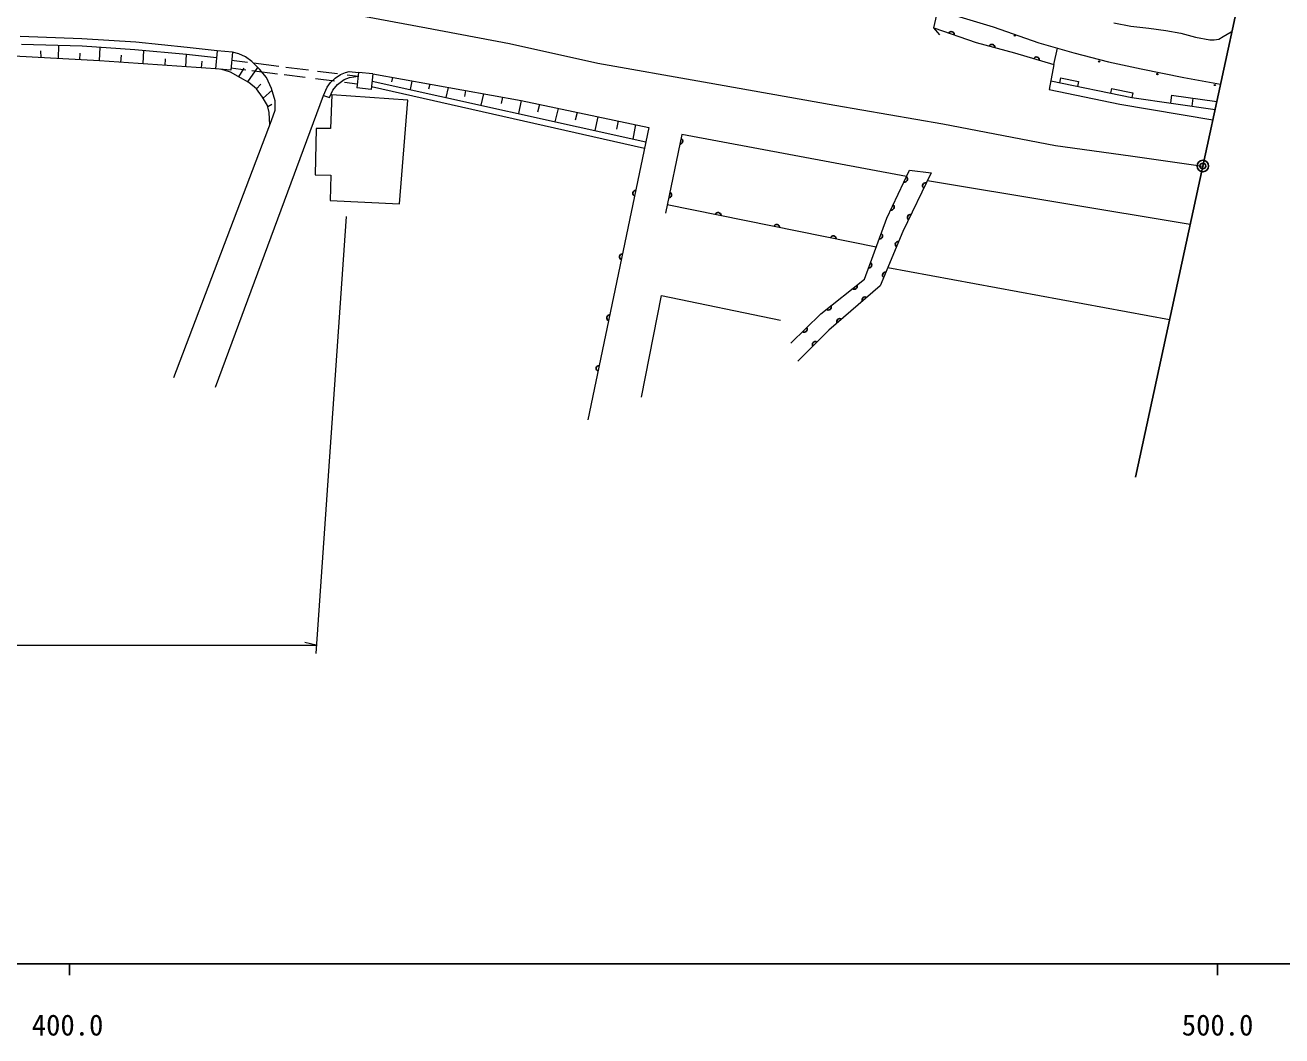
# Model space of a CAD drawing. Units: millimetres, scale not verified. Extents: x 40000 to 680000, y 20000 to 380000.
# Drawn here: x 464148 to 573599, y 198715 to 286777 of the extents above; entities that cross this region are included whole.
import ezdxf
from ezdxf.enums import TextEntityAlignment as Align

# ---------------------------------------------------------------- set-up
doc = ezdxf.new("R2010")
doc.units = ezdxf.units.MM
doc.header["$LTSCALE"] = 1000
doc.header["$PDMODE"] = 32
doc.header["$PDSIZE"] = 500
doc.linetypes.add('CHAIN', pattern=[18.5, 12, -1.5, 3.5, -1.5])
for name, color, linetype, lineweight in [('M-BGD', 7, 'Continuous', 13), ('M-BMK', 2, 'CHAIN', 13), ('M-BMK-SRVR', 3, 'Continuous', 25), ('M-STR-HTXT', 7, 'Continuous', 13), ('M-TTL-BAND', 7, 'Continuous', 25)]:
    doc.layers.add(name, color=color, linetype=linetype, lineweight=lineweight)
doc.layers.add('M-OTRS', color=6, linetype='Continuous')
doc.styles.add('ＭＳ ゴシック', font='')
doc.styles.get('ＭＳ ゴシック').set_extended_font_data('MS Gothic')

msp = doc.modelspace()

# ---------------------------------------------------------------- linework, layer by layer
at = {"layer": 'M-BGD'}
for p, q in [((543294, 286532), (545119, 294616)), ((544389, 287835), (548469, 286629)), ((558975, 286967), (560458, 286687)), ((469082, 285593), (463719, 285782)), ((543799, 285943), (543294, 286532)), ((543294, 286532), (546982, 285276)), ((548469, 286629), (552436, 285241)), ((560458, 286687), (562003, 286506)), ((562003, 286506), (563492, 286313)), ((563492, 286313), (564801, 286064)), ((564801, 286064), (566084, 285721)), ((566084, 285721), (567312, 285509)), ((568103, 285559), (568496, 285790)), ((568496, 285790), (569175, 286182)), ((569175, 286182), (569261, 286225)), ((463825, 285109), (469124, 284962)), ((467053, 283860), (467071, 285019)), ((473793, 285298), (469082, 285593)), ((469124, 284962), (473709, 284668)), ((470638, 283658), (470689, 284862)), ((473709, 284668), (478209, 284247)), ((478251, 284836), (473793, 285298)), ((474418, 283401), (474480, 284595)), ((480865, 284533), (478251, 284836)), ((546982, 285276), (550319, 284372)), ((552436, 285241), (555493, 284372)), ((553753, 283348), (554069, 284777)), ((567312, 285509), (567717, 285491)), ((567717, 285491), (568103, 285559)), ((470638, 283658), (463173, 284079)), ((465537, 283945), (465529, 284538)), ((468904, 283756), (468940, 284332)), ((480726, 282973), (470638, 283658)), ((472482, 283533), (472529, 284154)), ((476341, 283271), (476380, 283846)), ((478156, 283147), (478209, 284247)), ((478209, 284247), (480813, 283944)), ((479509, 283055), (479558, 283631)), ((480865, 284533), (480726, 282973)), ((482195, 284415), (480865, 284533)), ((482195, 284415), (482056, 282854)), ((482133, 283720), (483517, 283546)), ((482758, 284263), (482195, 284415)), ((483326, 284014), (482758, 284263)), ((483880, 283609), (483326, 284014)), ((484553, 282942), (483880, 283609)), ((484037, 283481), (486237, 283205)), ((550319, 284372), (553753, 283348)), ((555493, 284372), (558507, 283573)), ((558507, 283573), (561353, 282970)), ((482056, 282854), (480726, 282973)), ((482032, 282677), (481196, 282931)), ((482910, 282182), (482032, 282677)), ((482073, 283045), (483372, 282882)), ((482760, 282267), (483232, 283037)), ((483551, 281824), (484408, 283086)), ((483894, 282817), (486118, 282538)), ((485165, 282215), (484553, 282942)), ((486705, 282464), (488529, 282235)), ((486853, 283128), (488824, 282880)), ((489618, 282780), (491358, 282562)), ((491152, 282153), (491620, 282483)), ((491620, 282483), (492037, 282658)), ((492037, 282658), (492361, 282745)), ((492192, 282457), (493148, 282337)), ((492361, 282745), (493184, 282663)), ((493184, 282663), (493032, 281317)), ((494430, 282522), (493184, 282663)), ((494430, 282522), (494277, 281176)), ((494430, 282522), (507339, 280201)), ((553753, 283348), (553325, 281167)), ((561353, 282970), (565068, 282227)), ((483630, 281780), (482910, 282182)), ((484284, 281229), (483630, 281780)), ((484284, 281229), (484690, 281623)), ((485614, 281247), (485165, 282215)), ((489423, 282123), (491095, 281914)), ((490129, 280657), (490442, 281374)), ((490442, 281374), (490735, 281779)), ((490735, 281779), (491152, 282153)), ((490934, 281125), (491352, 281598)), ((491352, 281598), (491944, 282028)), ((491944, 282028), (492411, 282209)), ((491964, 281805), (493071, 281666)), ((492411, 282209), (493148, 282337)), ((494277, 281176), (493032, 281317)), ((494307, 281439), (518096, 276059)), ((494359, 281896), (518209, 276598)), ((496139, 282214), (496063, 281824)), ((497840, 281909), (497690, 281156)), ((499385, 281631), (499282, 281197)), ((500979, 281344), (500793, 280467)), ((553472, 281918), (560525, 280478)), ((554333, 282190), (554243, 281761)), ((554333, 282190), (555900, 281863)), ((555900, 281863), (555811, 281440)), ((565068, 282227), (568265, 281632)), ((480737, 255232), (490129, 280657)), ((484826, 280500), (484284, 281229)), ((485266, 279761), (484826, 280500)), ((484870, 280426), (485649, 281124)), ((485922, 280182), (485614, 281247)), ((490129, 280657), (490648, 280477)), ((490648, 280477), (490934, 281125)), ((490859, 280716), (490747, 277763)), ((497481, 280230), (490859, 280716)), ((496738, 271201), (497481, 280230)), ((502506, 281070), (502422, 280552)), ((504056, 280791), (503827, 279793)), ((505735, 280490), (505619, 279963)), ((507339, 280201), (507105, 279065)), ((507339, 280201), (518474, 277867)), ((553325, 281167), (559476, 279877)), ((558756, 281266), (558671, 280857)), ((558756, 281266), (560608, 280879)), ((560608, 280879), (560525, 280478)), ((560525, 280478), (567790, 279440)), ((563995, 280677), (563898, 279996)), ((563995, 280677), (567936, 280114)), ((565858, 280411), (565760, 279730)), ((485415, 279172), (485266, 279761)), ((485286, 279680), (485619, 279903)), ((485472, 278097), (485415, 279172)), ((485614, 278471), (485936, 279355)), ((485936, 279355), (485922, 280182)), ((508952, 279863), (508773, 279206)), ((510573, 279523), (510273, 278361)), ((512214, 279179), (512040, 278491)), ((559476, 279877), (567589, 278514)), ((477110, 256075), (485614, 278471)), ((514020, 278801), (513767, 277585)), ((515810, 278425), (515657, 277720)), ((517295, 278114), (517067, 276852)), ((489485, 277772), (489400, 273737)), ((490747, 277763), (489485, 277772)), ((518474, 277867), (513143, 252400)), ((521339, 277236), (519920, 270390)), ((540917, 273598), (521339, 277236)), ((489400, 273737), (490782, 273692)), ((490782, 273692), (490701, 271502)), ((539194, 269967), (541170, 274131)), ((543042, 273921), (540603, 268811)), ((541170, 274131), (543042, 273921)), ((542723, 273253), (565622, 269445)), ((490701, 271502), (496738, 271201)), ((520075, 271141), (538271, 267456)), ((537238, 264647), (539194, 269967)), ((540603, 268811), (538626, 264058)), ((539296, 265668), (563822, 261144)), ((533452, 261618), (537238, 264647)), ((538626, 264058), (534146, 260209)), ((517838, 254354), (519573, 263218)), ((519573, 263218), (529920, 261073)), ((530845, 259063), (533452, 261618)), ((534146, 260209), (531434, 257496))]:
    msp.add_line(p, q, dxfattribs=at)
for centre in [(550345, 285866), (557688, 283616), (562758, 282513), (567759, 281560)]:
    msp.add_circle(centre, 57.1, dxfattribs=at)
at = {"layer": 'M-BGD', "lineweight": 25}
for centre, start, end in [((544808, 285957), 353.88044, 148.51967), ((548347, 284848), 357.51697, 152.1562), ((552215, 283748), 356.08228, 150.72151), ((521162, 276657), 270.96482, 65.60406), ((540737, 273349), 257.28447, 51.9237), ((542563, 272786), 77.16215, 231.80138), ((517328, 272118), 90.85731, 245.49655), ((520194, 271988), 270.96482, 65.60406), ((524500, 270188), 1.23176, 155.87099), ((539580, 270913), 257.28447, 51.9237), ((529592, 269157), 1.23176, 155.87099), ((541245, 270026), 77.16215, 231.80138), ((534519, 268159), 1.23176, 155.87099), ((538565, 268420), 262.49751, 57.13675), ((540189, 267671), 80.09653, 234.73576), ((516170, 266584), 90.85731, 245.49655), ((537627, 265868), 262.49751, 57.13675), ((539074, 264989), 80.09653, 234.73576), ((536361, 264017), 231.34019, 25.97942), ((537296, 262841), 53.34807, 207.9873), ((534099, 262208), 231.34019, 25.97942), ((515057, 261270), 90.85731, 245.49655), ((535096, 260951), 53.34807, 207.9873), ((532000, 260274), 237.09694, 31.73618), ((532966, 258950), 57.68038, 212.31962), ((514136, 256867), 90.85731, 245.49655)]:
    msp.add_arc(centre, 256, start, end, dxfattribs=at)
at = {"layer": 'M-BMK'}
for p, q in [((491746, 287919), (499107, 286552)), ((499107, 286552), (506320, 285164)), ((506320, 285164), (514038, 283461)), ((514038, 283461), (523218, 281847)), ((523218, 281847), (534679, 279791)), ((534679, 279791), (544058, 278172)), ((544058, 278172), (553890, 276300)), ((553890, 276300), (560419, 275385)), ((560419, 275385), (566719, 274502))]:
    msp.add_line(p, q, dxfattribs=at)
at = {"layer": 'M-BMK-SRVR'}
for p, q in [((566719, 274502), (577405, 323778)), ((560842, 247403), (566719, 274502))]:
    msp.add_line(p, q, dxfattribs=at)
msp.add_circle((566719, 274502), 500, dxfattribs=at)
msp.add_point((566719, 274502), dxfattribs=at)
at = {"layer": 'M-OTRS'}
msp.add_point((566719, 274502), dxfattribs=at)
at = {"layer": 'M-STR-HTXT'}
for p, q in [((492116, 270094), (489456, 232033)), ((62603, 232768), (489507, 232768)), ((489507, 232768), (488501, 232990))]:
    msp.add_line(p, q, dxfattribs=at)
at = {"layer": 'M-TTL-BAND'}
for p, q in [((40000, 205000), (579000, 205000)), ((468000, 205000), (468000, 204000)), ((568000, 205000), (568000, 204000))]:
    msp.add_line(p, q, dxfattribs=at)

# ---------------------------------------------------------------- texts
at = {"layer": 'M-TTL-BAND', "style": 'ＭＳ ゴシック'}
for s, p in [('400.0', (467844, 198195)), ('500.0', (568000, 198195))]:
    msp.add_text(s, height=1833, dxfattribs=at).set_placement(p, align=Align.BOTTOM_CENTER)

doc.saveas('drawing.dxf')
